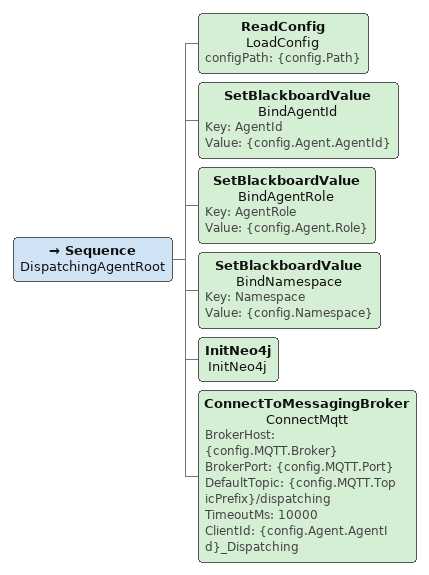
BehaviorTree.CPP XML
<Sequence name="DispatchingAgentRoot">
  <ReadConfig name="LoadConfig" configPath="{config.Path}"/>
  <SetBlackboardValue name="BindAgentId" Key="AgentId" Value="{config.Agent.AgentId}"/>
  <SetBlackboardValue name="BindAgentRole" Key="AgentRole" Value="{config.Agent.Role}"/>
  <SetBlackboardValue name="BindNamespace" Key="Namespace" Value="{config.Namespace}"/>
  <InitNeo4j name="InitNeo4j"/>

  <ConnectToMessagingBroker name="ConnectMqtt" BrokerHost="{config.MQTT.Broker}" BrokerPort="{config.MQTT.Port}" DefaultTopic="{config.MQTT.TopicPrefix}/dispatching" TimeoutMs="10000" ClientId="{config.Agent.AgentId}_Dispatching"/>
</Sequence>
